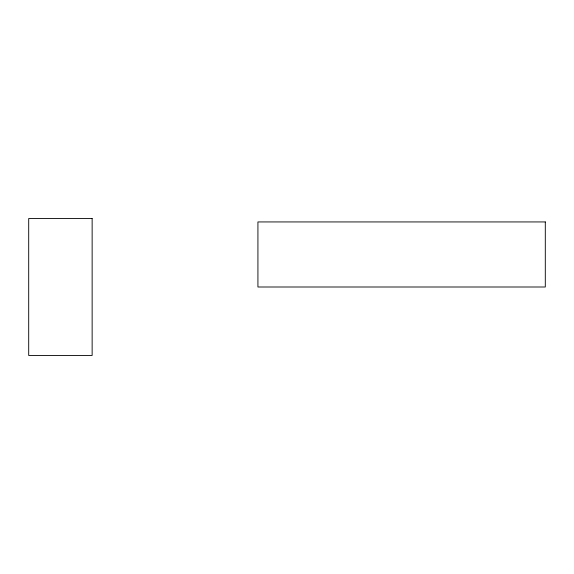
<?xml version="1.0" encoding="UTF-8"?>
<svg xmlns="http://www.w3.org/2000/svg" width="574" height="574" viewBox="0 0 574 574"><rect width="100%" height="100%" fill="white"/><g stroke="black" fill="none" stroke-linecap="round" stroke-linejoin="round"><path stroke-width="0.86" d="M92.141 218.543L28.7 218.543L28.7 355.457L92.141 355.457L92.141 218.543M545.3 221.937L257.927 221.937L257.927 287L545.3 287L545.3 221.937"/></g></svg>
